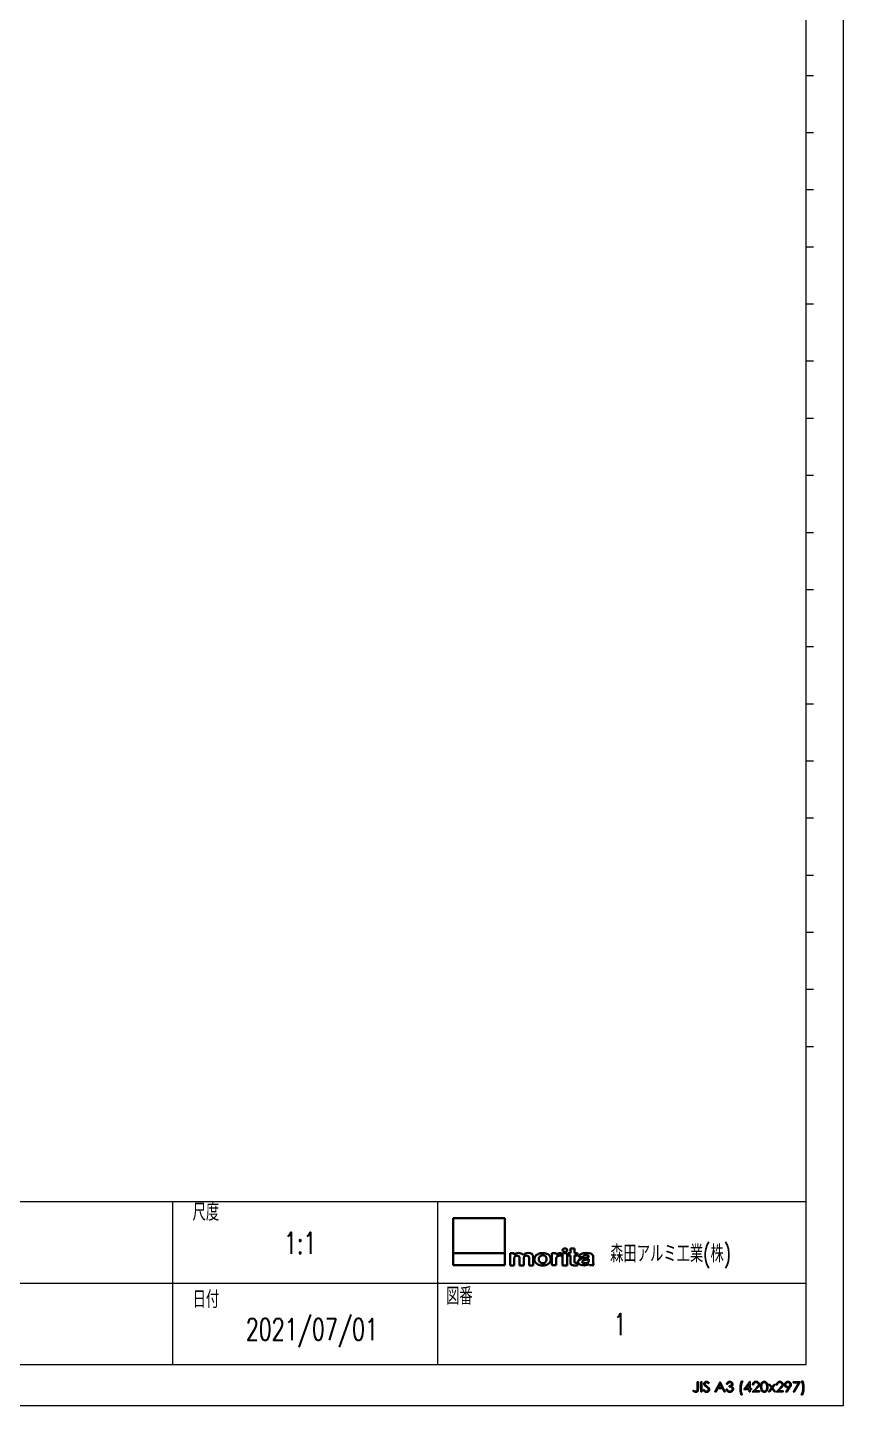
# Model space of a CAD drawing. Header units: millimetres. Extents: x -1 to 4006, y -1 to 3162.
# Drawn here: x 298.9 to 398.9, y 2881 to 3049.9 of the extents above; entities that cross this region are included whole.
import ezdxf

# ---------------------------------------------------------------- set-up
doc = ezdxf.new("R2010")
doc.units = ezdxf.units.MM
doc.layers.add('レイヤー_1', color=179, linetype='Continuous')
doc.styles.add('SLDTEXTSTYLE0', font='TXT', dxfattribs={"width": 0.7, "bigfont": 'bigfont'})

# ---------------------------------------------------------------- blocks, each defined once
blk = doc.blocks.new('morita')
at = {"layer": 'レイヤー_1', "color": 19, "lineweight": 35}
for p, q in [((156.9, 132.4), (156.9, 138)), ((156.9, 138), (161.9, 138)), ((161.9, 138), (161.9, 132.4)), ((83, 132.5), (88, 132.5)), ((83, 117.5), (83, 132.5)), ((88, 132.5), (88, 130.5)), ((88, 126), (88, 117.5)), ((94.5, 117.5), (94.5, 126.8)), ((99.7, 126), (99.7, 117.5)), ((106.3, 117.5), (106.3, 126.8)), ((111.3, 127.8), (111.3, 117.5)), ((134.2, 132.5), (139.4, 132.5)), ((134.2, 117.6), (134.2, 132.5)), ((139.4, 132.5), (139.4, 130.6)), ((139.4, 125.8), (139.4, 117.6)), ((145.8, 129.5), (145, 129.5)), ((145.8, 132.6), (145.8, 129.5)), ((147.3, 117.5), (147.3, 132.4)), ((147.3, 132.4), (152.7, 132.4)), ((152.7, 132.4), (152.7, 117.5)), ((154.2, 132.4), (156.9, 132.4)), ((154.2, 129.4), (154.2, 132.4)), ((156.9, 129.4), (154.2, 129.4)), ((156.9, 120.5), (156.9, 129.4)), ((161.9, 132.4), (165.4, 132.4)), ((165.4, 129.4), (161.9, 129.4)), ((161.9, 129.4), (161.9, 121.2)), ((163.3, 120.4), (165.5, 120.4)), ((165.4, 132.4), (165.4, 129.4)), ((165.5, 120.4), (165.5, 117.4)), ((172.2, 127.7), (167.2, 127.7)), ((179.5, 123.3), (179.5, 125.2)), ((180.4, 117.6), (179.9, 119)), ((184.8, 127.2), (184.8, 121.5)), ((88, 117.5), (83, 117.5)), ((99.7, 117.5), (94.5, 117.5)), ((111.3, 117.5), (106.3, 117.5)), ((139.4, 117.6), (134.2, 117.6)), ((152.7, 117.5), (147.3, 117.5)), ((165.5, 117.4), (162.2, 117.4)), ((185.6, 117.6), (180.4, 117.6))]:
    blk.add_line(p, q, dxfattribs=at)
for points, knots in [([(148.2, 134.3), (147.6, 134.6), (147.3, 135.2), (147.3, 136), (147.3, 136.8), (147.6, 137.4), (148.2, 137.7)], [1, 1, 1, 1, 2, 2, 2, 3, 3, 3, 3]), ([(148.2, 137.7), (148.7, 138), (149.3, 138.1), (150.1, 138.1), (150.9, 138.1), (151.6, 138), (152, 137.7)], [3, 3, 3, 3, 4, 4, 4, 5, 5, 5, 5]), ([(152, 137.7), (152.6, 137.4), (152.9, 136.8), (152.9, 136), (152.9, 135.2), (152.6, 134.6), (152, 134.3)], [5, 5, 5, 5, 6, 6, 6, 7, 7, 7, 7]), ([(129.3, 118.9), (127.4, 117.9), (125.3, 117.3), (122.8, 117.3), (120.4, 117.3), (118.2, 117.9), (116.4, 118.9)], [5, 5, 5, 5, 6, 6, 6, 7, 7, 7, 7]), ([(126.8, 127.9), (126, 129.2), (124.7, 129.9), (123, 129.9), (121.7, 129.9), (120.7, 129.5), (119.9, 128.8)], [5, 5, 5, 5, 6, 6, 6, 7, 7, 7, 7]), ([(129.1, 131.1), (131.5, 129.8), (132.7, 127.8), (132.7, 125.2), (132.7, 122.3), (131.6, 120.2), (129.3, 118.9)], [3, 3, 3, 3, 4, 4, 4, 5, 5, 5, 5])]:
    blk.add_open_spline(points, degree=3, knots=knots, dxfattribs=at)
for points in [[(88, 130.5), (89.3, 131.9), (91, 132.7), (93.2, 132.7)], [(89.2, 128.7), (88.4, 128.1), (88, 127.2), (88, 126)], [(91.3, 129.4), (90.5, 129.4), (89.8, 129.2), (89.2, 128.7)], [(93.2, 129), (92.8, 129.3), (92.1, 129.4), (91.3, 129.4)], [(93.2, 132.7), (95.6, 132.7), (97.4, 131.8), (98.8, 130.2)], [(94.5, 126.8), (94.5, 127.8), (94, 128.6), (93.2, 129)], [(98.8, 130.2), (100.2, 131.8), (102.2, 132.7), (104.9, 132.7)], [(100.7, 128.7), (100, 128.2), (99.7, 127.3), (99.7, 126)], [(103, 129.4), (102, 129.4), (101.3, 129.2), (100.7, 128.7)], [(104.9, 129), (104.4, 129.3), (103.8, 129.4), (103, 129.4)], [(104.9, 132.7), (109.2, 132.7), (111.3, 131), (111.3, 127.8)], [(106.3, 126.8), (106.3, 127.8), (105.8, 128.5), (104.9, 129)], [(112.7, 125), (112.7, 126.8), (113.5, 128.4), (115, 129.9)], [(116.4, 118.9), (114, 120.2), (112.7, 122.3), (112.7, 125)], [(115, 129.9), (116.6, 131.5), (119, 132.4), (122.1, 132.6)], [(118.1, 125.4), (118, 124.1), (118.2, 123), (118.8, 122.2)], [(119.9, 128.8), (118.8, 128), (118.2, 126.9), (118.1, 125.4)], [(118.8, 122.2), (119.5, 121.1), (120.6, 120.4), (122.1, 120.1)], [(122.1, 132.6), (124.8, 132.7), (127.1, 132.2), (129.1, 131.1)], [(122.1, 120.1), (124, 120), (125.4, 120.4), (126.3, 121.4)], [(126.3, 121.4), (126.9, 122), (127.3, 122.9), (127.5, 124.1)], [(127.5, 124.1), (127.6, 125.7), (127.4, 127), (126.8, 127.9)], [(139.4, 130.6), (140.4, 131.5), (141.6, 132.1), (142.9, 132.4)], [(141, 128.6), (139.9, 127.8), (139.4, 126.9), (139.4, 125.8)], [(145, 129.5), (143.3, 129.5), (142, 129.2), (141, 128.6)], [(142.9, 132.4), (143.8, 132.6), (144.8, 132.7), (145.8, 132.6)], [(150.1, 133.9), (149.3, 133.9), (148.7, 134), (148.2, 134.3)], [(152, 134.3), (151.6, 134), (150.9, 133.9), (150.1, 133.9)], [(158.1, 118.2), (157.3, 118.6), (156.9, 119.4), (156.9, 120.5)], [(161.9, 121.2), (161.9, 120.7), (162.4, 120.4), (163.3, 120.4)], [(166.3, 121.2), (165.9, 123.8), (168.1, 125.5), (172.9, 126.2)], [(171.4, 117.7), (168.4, 118.2), (166.7, 119.4), (166.3, 121.2)], [(167.2, 127.7), (167.4, 129.1), (168.4, 130.4), (170, 131.4)], [(170, 131.4), (171.5, 132.3), (173.6, 132.7), (176.2, 132.7)], [(174, 123.8), (172, 123.3), (171.1, 122.5), (171.4, 121.4)], [(171.4, 121.4), (171.7, 120.3), (172.9, 119.9), (175, 120)], [(179.9, 119), (177.2, 117.5), (174.4, 117.1), (171.4, 117.7)], [(173.8, 129.7), (173.2, 129.4), (172.4, 128.8), (172.2, 127.7)], [(172.9, 126.2), (175.3, 126.5), (176.9, 126.8), (177.8, 127)], [(177.6, 130), (176.2, 130.2), (174.7, 130), (173.8, 129.7)], [(177.3, 124.6), (176.2, 124.4), (175.1, 124.1), (174, 123.8)], [(175, 120), (176.5, 120.1), (177.7, 120.5), (178.5, 121.3)], [(176.2, 132.7), (178.9, 132.7), (181, 132.3), (182.5, 131.5)], [(179.5, 125.2), (179.2, 125), (178.4, 124.8), (177.3, 124.6)], [(179.5, 128.3), (179.5, 129.1), (178.9, 129.6), (177.6, 130)], [(177.8, 127), (179, 127.2), (179.5, 127.7), (179.5, 128.3)], [(178.5, 121.3), (179.2, 121.9), (179.5, 122.6), (179.5, 123.3)], [(182.5, 131.5), (184, 130.7), (184.8, 129.2), (184.8, 127.2)], [(184.8, 121.5), (184.8, 120.1), (185, 118.8), (185.6, 117.6)], [(162.2, 117.4), (160.4, 117.4), (159, 117.6), (158.1, 118.2)]]:
    blk.add_open_spline(points, degree=3, dxfattribs=at)
blk = doc.blocks.new('square')
at = {"layer": 'レイヤー_1', "color": 19, "lineweight": 35}
for p, q in [((13.1, 132.5), (13.1, 175.3)), ((13.1, 175.3), (76.3, 175.3)), ((76.3, 175.3), (76.3, 132.5)), ((76.3, 132.5), (13.1, 132.5)), ((13.1, 117.6), (13.1, 132.5)), ((13.1, 132.5), (76.3, 132.5)), ((76.3, 132.5), (76.3, 117.6)), ((76.3, 117.6), (13.1, 117.6))]:
    blk.add_line(p, q, dxfattribs=at)
blk = doc.blocks.new('moritalogo')
at = {"color": 7, "linetype": 'Continuous'}
for name in ['square', 'morita']:
    blk.add_blockref(name, (0, 0), dxfattribs=at)

msp = doc.modelspace()

# ---------------------------------------------------------------- linework, layer by layer
at = {"layer": 'レイヤー_1', "color": 179, "lineweight": 18}
for p, q in [((398.89995, 2880.99663), (398.89995, 3161.99791)), ((394.32417, 2885.99719), (394.32417, 3157.49793)), ((394.32417, 3043.99753), (395.23919, 3043.99753)), ((394.32417, 3036.99744), (395.23919, 3036.99744)), ((394.32417, 3029.99735), (395.23919, 3029.99735)), ((394.32417, 3022.99727), (395.23919, 3022.99727)), ((394.32417, 3015.99718), (395.23919, 3015.99718)), ((394.32417, 3008.99743), (395.23919, 3008.99743)), ((394.32417, 3001.99734), (395.23919, 3001.99734)), ((394.32417, 2994.99725), (395.23919, 2994.99725)), ((394.32417, 2987.99751), (395.23919, 2987.99751)), ((394.32417, 2980.99742), (395.23919, 2980.99742)), ((394.32417, 2973.99767), (395.23919, 2973.99767)), ((394.32417, 2966.99758), (395.23919, 2966.99758)), ((394.32417, 2959.99715), (395.23919, 2959.99715)), ((394.32417, 2952.99706), (395.23919, 2952.99706)), ((394.32417, 2945.99731), (395.23919, 2945.99731)), ((394.32417, 2938.99722), (395.23919, 2938.99722)), ((394.32417, 2931.99713), (395.23919, 2931.99713)), ((394.32417, 2924.99739), (395.23919, 2924.99739)), ((3.54096, 2905.99734), (394.32417, 2905.99734)), ((316.73376, 2885.99719), (316.73376, 2905.99734)), ((349.20858, 2885.99719), (349.20858, 2905.99734)), ((3.54096, 2895.99692), (349.20858, 2895.99692)), ((349.20858, 2895.99692), (394.32417, 2895.99692)), ((3.54096, 2885.99719), (394.32417, 2885.99719)), ((380.4742, 2882.74949), (380.54379, 2882.8494)), ((380.98821, 2883.90188), (381.11946, 2883.90188)), ((380.98821, 2883.05955), (380.98821, 2883.90188)), ((381.11946, 2883.90188), (381.11946, 2883.05542)), ((381.71719, 2882.88179), (381.8295, 2882.94552)), ((382.46443, 2883.72756), (382.35729, 2883.65039)), ((384.5308, 2882.98342), (384.65964, 2882.98342)), ((384.70891, 2883.61077), (384.57455, 2883.61077)), ((384.89529, 2883.28521), (384.89529, 2883.40027)), ((386.40734, 2883.957), (386.55238, 2883.957)), ((387.73164, 2882.64821), (388.23428, 2883.16601)), ((388.62461, 2882.64821), (387.73164, 2882.64821)), ((387.88873, 2883.50948), (387.76264, 2883.50948)), ((388.34521, 2883.10572), (388.01792, 2882.76879)), ((388.01792, 2882.76879), (388.62461, 2882.76879)), ((388.62461, 2882.76879), (388.62461, 2882.64821)), ((390.63792, 2882.64821), (391.1409, 2883.16601)), ((391.53123, 2882.64821), (390.63792, 2882.64821)), ((390.7957, 2883.50948), (390.66961, 2883.50948)), ((391.25218, 2883.10572), (390.9249, 2882.76879)), ((390.9249, 2882.76879), (391.53123, 2882.76879)), ((391.53123, 2882.76879), (391.53123, 2882.64821)), ((391.84129, 2882.68266), (392.19648, 2883.19632)), ((391.94912, 2882.61651), (391.84129, 2882.68266)), ((392.34772, 2883.18289), (391.94912, 2882.61651)), ((393.78054, 2883.957), (393.91834, 2883.957)), ((-1.03481, 2880.99663), (398.89995, 2880.99663)), ((386.50828, 2882.28475), (386.37117, 2882.28475)), ((393.88182, 2882.28475), (393.73678, 2882.28475))]:
    msp.add_line(p, q, dxfattribs=at)
at = {"layer": 'レイヤー_1'}
for p, q in [((380.4742, 2882.74949), (380.54379, 2882.8494)), ((380.98821, 2883.90188), (381.11946, 2883.90188)), ((380.98821, 2883.05955), (380.98821, 2883.90188)), ((381.11946, 2883.90188), (381.11946, 2883.05542)), ((381.42057, 2883.90188), (381.55217, 2883.90188)), ((381.42057, 2882.64821), (381.42057, 2883.90188)), ((381.55217, 2882.64821), (381.42057, 2882.64821)), ((381.55217, 2883.90188), (381.55217, 2882.64821)), ((381.71719, 2882.88179), (381.8295, 2882.94552)), ((382.46443, 2883.72756), (382.35729, 2883.65039)), ((383.15586, 2882.64821), (383.77701, 2883.90188)), ((383.30228, 2882.64821), (383.15586, 2882.64821)), ((383.50726, 2883.06024), (383.30228, 2882.64821)), ((384.07329, 2883.06024), (383.50726, 2883.06024)), ((383.79251, 2883.63523), (383.56721, 2883.18151)), ((383.56721, 2883.18151), (384.01645, 2883.18151)), ((383.77701, 2883.90188), (383.80905, 2883.90188)), ((384.01645, 2883.18151), (383.79251, 2883.63523)), ((383.80905, 2883.90188), (384.42228, 2882.64821)), ((384.28034, 2882.64821), (384.07329, 2883.06024)), ((384.42228, 2882.64821), (384.28034, 2882.64821)), ((384.5308, 2882.98342), (384.65964, 2882.98342)), ((384.70891, 2883.61077), (384.57455, 2883.61077)), ((384.89529, 2883.28521), (384.89529, 2883.40027)), ((386.40734, 2883.957), (386.55238, 2883.957)), ((386.70948, 2882.93932), (387.44225, 2883.93289)), ((387.3389, 2882.93932), (386.70948, 2882.93932)), ((387.3389, 2883.58562), (386.94891, 2883.05921)), ((386.94891, 2883.05921), (387.3389, 2883.05921)), ((387.3389, 2883.05921), (387.3389, 2883.58562)), ((387.3389, 2882.64821), (387.3389, 2882.93932)), ((387.46912, 2882.64821), (387.3389, 2882.64821)), ((387.44225, 2883.93289), (387.46912, 2883.93289)), ((387.46912, 2883.93289), (387.46912, 2883.05921)), ((387.46912, 2883.05921), (387.62828, 2883.05921)), ((387.62828, 2882.93932), (387.46912, 2882.93932)), ((387.46912, 2882.93932), (387.46912, 2882.64821)), ((387.62828, 2883.05921), (387.62828, 2882.93932)), ((387.73164, 2882.64821), (388.23428, 2883.16601)), ((388.62461, 2882.64821), (387.73164, 2882.64821)), ((387.88873, 2883.50948), (387.76264, 2883.50948)), ((388.34521, 2883.10572), (388.01792, 2882.76879)), ((388.01792, 2882.76879), (388.62461, 2882.76879)), ((388.62461, 2882.76879), (388.62461, 2882.64821)), ((389.69913, 2882.64821), (390.06741, 2883.13603)), ((389.8483, 2882.64821), (389.69913, 2882.64821)), ((389.73393, 2883.57563), (389.88413, 2883.57563)), ((390.06741, 2883.13603), (389.73393, 2883.57563)), ((390.14251, 2883.0375), (389.8483, 2882.64821)), ((389.88413, 2883.57563), (390.14251, 2883.23629)), ((390.14251, 2883.23629), (390.39849, 2883.57563)), ((390.4381, 2882.64821), (390.14251, 2883.0375)), ((390.54904, 2883.57563), (390.21796, 2883.13672)), ((390.21796, 2883.13672), (390.59107, 2882.64821)), ((390.39849, 2883.57563), (390.54904, 2883.57563)), ((390.59107, 2882.64821), (390.4381, 2882.64821)), ((390.63792, 2882.64821), (391.1409, 2883.16601)), ((391.53123, 2882.64821), (390.63792, 2882.64821)), ((390.7957, 2883.50948), (390.66961, 2883.50948)), ((391.25218, 2883.10572), (390.9249, 2882.76879)), ((390.9249, 2882.76879), (391.53123, 2882.76879)), ((391.53123, 2882.76879), (391.53123, 2882.64821)), ((391.84129, 2882.68266), (392.19648, 2883.19632)), ((391.94912, 2882.61651), (391.84129, 2882.68266)), ((392.34772, 2883.18289), (391.94912, 2882.61651)), ((392.74356, 2883.90188), (393.57727, 2883.90188)), ((392.74356, 2883.78233), (392.74356, 2883.90188)), ((393.37229, 2883.78233), (392.74356, 2883.78233)), ((392.76527, 2882.66957), (393.37229, 2883.78233)), ((392.87413, 2882.61651), (392.76527, 2882.66957)), ((393.57727, 2883.90188), (392.87413, 2882.61651)), ((393.78054, 2883.957), (393.91834, 2883.957)), ((386.50828, 2882.28475), (386.37117, 2882.28475)), ((393.88182, 2882.28475), (393.73678, 2882.28475))]:
    msp.add_line(p, q, dxfattribs=at)
at = {"layer": 'レイヤー_1', "lineweight": 18}
for p, q in [((381.42057, 2883.90188), (381.55217, 2883.90188)), ((381.42057, 2882.64821), (381.42057, 2883.90188)), ((381.55217, 2882.64821), (381.42057, 2882.64821)), ((381.55217, 2883.90188), (381.55217, 2882.64821)), ((383.15586, 2882.64821), (383.77701, 2883.90188)), ((383.30228, 2882.64821), (383.15586, 2882.64821)), ((383.50726, 2883.06024), (383.30228, 2882.64821)), ((384.07329, 2883.06024), (383.50726, 2883.06024)), ((383.79251, 2883.63523), (383.56721, 2883.18151)), ((383.56721, 2883.18151), (384.01645, 2883.18151)), ((383.77701, 2883.90188), (383.80905, 2883.90188)), ((384.01645, 2883.18151), (383.79251, 2883.63523)), ((383.80905, 2883.90188), (384.42228, 2882.64821)), ((384.28034, 2882.64821), (384.07329, 2883.06024)), ((384.42228, 2882.64821), (384.28034, 2882.64821)), ((386.70948, 2882.93932), (387.44225, 2883.93289)), ((387.3389, 2882.93932), (386.70948, 2882.93932)), ((387.3389, 2883.58562), (386.94891, 2883.05921)), ((386.94891, 2883.05921), (387.3389, 2883.05921)), ((387.3389, 2883.05921), (387.3389, 2883.58562)), ((387.3389, 2882.64821), (387.3389, 2882.93932)), ((387.46912, 2882.64821), (387.3389, 2882.64821)), ((387.44225, 2883.93289), (387.46912, 2883.93289)), ((387.46912, 2883.93289), (387.46912, 2883.05921)), ((387.46912, 2883.05921), (387.62828, 2883.05921)), ((387.62828, 2882.93932), (387.46912, 2882.93932)), ((387.46912, 2882.93932), (387.46912, 2882.64821)), ((387.62828, 2883.05921), (387.62828, 2882.93932)), ((389.69913, 2882.64821), (390.06741, 2883.13603)), ((389.8483, 2882.64821), (389.69913, 2882.64821)), ((389.73393, 2883.57563), (389.88413, 2883.57563)), ((390.06741, 2883.13603), (389.73393, 2883.57563)), ((390.14251, 2883.0375), (389.8483, 2882.64821)), ((389.88413, 2883.57563), (390.14251, 2883.23629)), ((390.14251, 2883.23629), (390.39849, 2883.57563)), ((390.4381, 2882.64821), (390.14251, 2883.0375)), ((390.54904, 2883.57563), (390.21796, 2883.13672)), ((390.21796, 2883.13672), (390.59107, 2882.64821)), ((390.39849, 2883.57563), (390.54904, 2883.57563)), ((390.59107, 2882.64821), (390.4381, 2882.64821)), ((392.74356, 2883.90188), (393.57727, 2883.90188)), ((392.74356, 2883.78233), (392.74356, 2883.90188)), ((393.37229, 2883.78233), (392.74356, 2883.78233)), ((392.76527, 2882.66957), (393.37229, 2883.78233)), ((392.87413, 2882.61651), (392.76527, 2882.66957)), ((393.57727, 2883.90188), (392.87413, 2882.61651))]:
    msp.add_line(p, q, dxfattribs=at)
at = {"layer": 'レイヤー_1'}
for points in [[(381.11946, 2883.05542), (381.11946, 2882.92519), (381.10913, 2882.83459), (381.08777, 2882.7836), (381.06641, 2882.73261), (381.03127, 2882.69196), (380.98201, 2882.66268), (380.93274, 2882.63167), (380.87245, 2882.61651), (380.80252, 2882.61651), (380.74912, 2882.61651), (380.69675, 2882.62616), (380.64542, 2882.6458), (380.59374, 2882.66578), (380.53655, 2882.70023), (380.4742, 2882.74949)], [(380.54379, 2882.8494), (380.61269, 2882.80324), (380.66988, 2882.77051), (380.71501, 2882.75191), (380.74498, 2882.73916), (380.77392, 2882.7333), (380.80252, 2882.7333), (380.84007, 2882.7333), (380.87452, 2882.74433), (380.90518, 2882.76569), (380.93619, 2882.7867), (380.95755, 2882.81599), (380.9696, 2882.85181), (380.98235, 2882.8873), (380.98821, 2882.95655), (380.98821, 2883.05955)], [(382.35729, 2883.65039), (382.30768, 2883.71274), (382.26599, 2883.75408), (382.2312, 2883.77338), (382.19606, 2883.79336), (382.15782, 2883.80369), (382.11682, 2883.80369), (382.06342, 2883.80369), (382.02036, 2883.78785), (381.98694, 2883.75787), (381.95318, 2883.72687), (381.93664, 2883.68932), (381.93664, 2883.64453), (381.93664, 2883.61697), (381.9425, 2883.59044), (381.95421, 2883.56495), (381.96627, 2883.53946), (381.98797, 2883.51155), (382.01967, 2883.48192), (382.03689, 2883.46573), (382.09339, 2883.42404), (382.18951, 2883.35618), (382.30286, 2883.27625), (382.3814, 2883.20494), (382.42343, 2883.14189), (382.46581, 2883.07954), (382.48682, 2883.01683), (382.48682, 2882.95413), (382.48682, 2882.86284), (382.45099, 2882.7836), (382.3783, 2882.71642), (382.30596, 2882.64993), (382.21776, 2882.61651), (382.11441, 2882.61651), (382.03448, 2882.61651), (381.96214, 2882.6365), (381.89702, 2882.6768), (381.83226, 2882.7178), (381.77265, 2882.78567), (381.71719, 2882.88179)], [(381.8295, 2882.94552), (381.9077, 2882.80772), (381.999, 2882.73847), (382.10166, 2882.73847), (382.1461, 2882.73847), (382.18744, 2882.74812), (382.22569, 2882.76741), (382.26461, 2882.78739), (382.29424, 2882.81323), (382.31422, 2882.84665), (382.33455, 2882.87937), (382.34523, 2882.91451), (382.34523, 2882.95172), (382.34523, 2882.99306), (382.32973, 2883.0344), (382.3001, 2883.07471), (382.2591, 2883.13052), (382.18434, 2883.19736), (382.07479, 2883.27625), (381.96524, 2883.35514), (381.89702, 2883.41233), (381.86981, 2883.44713), (381.82364, 2883.50638), (381.80022, 2883.57046), (381.80022, 2883.63902), (381.80022, 2883.69345), (381.814, 2883.74306), (381.8419, 2883.78785), (381.86912, 2883.83298), (381.9077, 2883.86846), (381.95731, 2883.89464), (382.00692, 2883.92048), (382.06101, 2883.93289), (382.11958, 2883.93289), (382.18159, 2883.93289), (382.23981, 2883.91876), (382.29355, 2883.88913), (382.3473, 2883.86019), (382.40483, 2883.80611), (382.46443, 2883.72756)], [(384.57455, 2883.61077), (384.59936, 2883.71447), (384.64552, 2883.79405), (384.71511, 2883.84951), (384.78401, 2883.90567), (384.86566, 2883.93289), (384.95971, 2883.93289), (385.02827, 2883.93289), (385.09235, 2883.91876), (385.15126, 2883.88844), (385.21086, 2883.85916), (385.25702, 2883.81816), (385.28906, 2883.76787), (385.32179, 2883.71757), (385.33798, 2883.66486), (385.33798, 2883.60974), (385.33798, 2883.50156), (385.28148, 2883.41612), (385.16883, 2883.35308), (385.23222, 2883.32862), (385.2839, 2883.29244), (385.32455, 2883.24524), (385.38208, 2883.1791), (385.41033, 2883.10434), (385.41033, 2883.022), (385.41033, 2882.95103), (385.39035, 2882.88282), (385.35108, 2882.81909), (385.31215, 2882.75432), (385.2584, 2882.70471), (385.19019, 2882.66888), (385.12232, 2882.63408), (385.04618, 2882.61651), (384.96281, 2882.61651), (384.84878, 2882.61651), (384.75507, 2882.64752), (384.67894, 2882.70988), (384.60349, 2882.77189), (384.55388, 2882.86353), (384.5308, 2882.98342)], [(384.65964, 2882.98342), (384.68204, 2882.9028), (384.71477, 2882.84355), (384.75714, 2882.80772), (384.81157, 2882.76121), (384.88013, 2882.73847), (384.96454, 2882.73847), (385.05962, 2882.73847), (385.1361, 2882.76569), (385.19398, 2882.82012), (385.25186, 2882.87421), (385.2808, 2882.93829), (385.2808, 2883.01201), (385.2808, 2883.06093), (385.26598, 2883.10606), (385.23739, 2883.14913), (385.20879, 2883.1915), (385.16952, 2883.22354), (385.12129, 2883.24524), (385.07271, 2883.26695), (384.99726, 2883.28004), (384.89529, 2883.28521)], [(384.89529, 2883.40027), (384.95592, 2883.40027), (385.0107, 2883.41026), (385.05997, 2883.43093), (385.10923, 2883.45126), (385.1454, 2883.47607), (385.1678, 2883.50776), (385.19019, 2883.53911), (385.20087, 2883.57356), (385.20087, 2883.61008), (385.20087, 2883.66486), (385.17848, 2883.71205), (385.13266, 2883.75167), (385.08718, 2883.79164), (385.0293, 2883.81127), (384.95971, 2883.81127), (384.90321, 2883.81127), (384.85464, 2883.79611), (384.8133, 2883.7658), (384.7723, 2883.73514), (384.73716, 2883.68346), (384.70891, 2883.61077)], [(386.37117, 2882.28475), (386.32707, 2882.38604), (386.29193, 2882.50489), (386.26575, 2882.64166), (386.23888, 2882.77878), (386.22613, 2882.92141), (386.22613, 2883.06954), (386.22613, 2883.22974), (386.24163, 2883.38511), (386.27264, 2883.53635), (386.3033, 2883.68794), (386.34878, 2883.82815), (386.40734, 2883.957)], [(386.55238, 2883.957), (386.49416, 2883.84262), (386.44696, 2883.70964), (386.41217, 2883.55737), (386.37668, 2883.40544), (386.35911, 2883.24834), (386.35911, 2883.08608), (386.35911, 2882.93587), (386.37255, 2882.79118), (386.39907, 2882.65269), (386.4256, 2882.51282), (386.46177, 2882.39017), (386.50828, 2882.28475)], [(387.76264, 2883.50948), (387.76643, 2883.63316), (387.80984, 2883.73445), (387.89287, 2883.81437), (387.97624, 2883.89327), (388.0789, 2883.93289), (388.20086, 2883.93289), (388.32213, 2883.93289), (388.41962, 2883.89602), (388.49438, 2883.82195), (388.56879, 2883.74685), (388.60669, 2883.65934), (388.60669, 2883.55806), (388.60669, 2883.48675), (388.58878, 2883.42025), (388.55329, 2883.35824), (388.51746, 2883.29623), (388.44822, 2883.21183), (388.34521, 2883.10572)], [(388.23428, 2883.16601), (388.33591, 2883.2697), (388.40171, 2883.34653), (388.43271, 2883.39683), (388.46337, 2883.44713), (388.47888, 2883.50087), (388.47888, 2883.55634), (388.47888, 2883.62696), (388.45132, 2883.68725), (388.3962, 2883.73824), (388.34107, 2883.78922), (388.27389, 2883.81506), (388.19362, 2883.81506), (388.10956, 2883.81506), (388.03997, 2883.78785), (387.98416, 2883.73445), (387.9287, 2883.68105), (387.89666, 2883.60629), (387.88873, 2883.50948)], [(388.74932, 2883.27453), (388.74932, 2883.43955), (388.76792, 2883.56736), (388.80513, 2883.65797)], [(388.80582, 2882.89109), (388.76792, 2882.98238), (388.74932, 2883.11054), (388.74932, 2883.27453)], [(388.80513, 2883.65797), (388.84234, 2883.74823), (388.89505, 2883.81679), (388.96291, 2883.86329)], [(388.9636, 2882.68576), (388.89642, 2882.73158), (388.84406, 2882.80014), (388.80582, 2882.89109)], [(388.91365, 2883.59423), (388.88712, 2883.52154), (388.87334, 2883.41474), (388.87334, 2883.27212)], [(388.87334, 2883.27212), (388.87334, 2883.13052), (388.88678, 2883.02372), (388.9133, 2882.95103)], [(388.9133, 2882.95103), (388.93983, 2882.87869), (388.97876, 2882.82322), (389.03113, 2882.78567)], [(389.03113, 2883.75925), (388.97945, 2883.72136), (388.94052, 2883.66658), (388.91365, 2883.59423)], [(389.47968, 2883.58252), (389.45039, 2883.66279), (389.40974, 2883.72136), (389.35841, 2883.75925)], [(389.35841, 2882.78498), (389.4094, 2882.8215), (389.44798, 2882.87662), (389.47382, 2882.94965)], [(389.42214, 2883.86295), (389.49174, 2883.8161), (389.54617, 2883.74582), (389.58648, 2883.65245)], [(389.58751, 2882.89901), (389.54789, 2882.80599), (389.49277, 2882.73468), (389.42318, 2882.68748)], [(390.66961, 2883.50948), (390.6734, 2883.63316), (390.71647, 2883.73445), (390.79984, 2883.81437), (390.88287, 2883.89327), (390.98553, 2883.93289), (391.10783, 2883.93289), (391.22841, 2883.93289), (391.32625, 2883.89602), (391.40101, 2883.82195), (391.47577, 2883.74685), (391.51366, 2883.65934), (391.51366, 2883.55806), (391.51366, 2883.48675), (391.49575, 2883.42025), (391.46026, 2883.35824), (391.42443, 2883.29623), (391.35519, 2883.21183), (391.25218, 2883.10572)], [(391.1409, 2883.16601), (391.24288, 2883.2697), (391.30868, 2883.34653), (391.33934, 2883.39683), (391.37035, 2883.44713), (391.3855, 2883.50087), (391.3855, 2883.55634), (391.3855, 2883.62696), (391.35794, 2883.68725), (391.30282, 2883.73824), (391.2477, 2883.78922), (391.18052, 2883.81506), (391.1006, 2883.81506), (391.01654, 2883.81506), (390.94694, 2883.78785), (390.89079, 2883.73445), (390.83498, 2883.68105), (390.80363, 2883.60629), (390.7957, 2883.50948)], [(392.19648, 2883.19632), (392.14894, 2883.18082), (392.1045, 2883.17393), (392.06247, 2883.17393), (391.95842, 2883.17393), (391.8692, 2883.20976), (391.79685, 2883.28142), (391.72381, 2883.35376), (391.6873, 2883.4423), (391.6873, 2883.54703), (391.6873, 2883.61938), (391.70487, 2883.68415), (391.74001, 2883.74203), (391.77515, 2883.7999), (391.8251, 2883.84607), (391.88987, 2883.88155), (391.95463, 2883.91566), (392.02388, 2883.93289), (392.09726, 2883.93289), (392.1703, 2883.93289), (392.23748, 2883.916), (392.29914, 2883.88259), (392.36081, 2883.84951), (392.40904, 2883.80266), (392.44418, 2883.74203), (392.47932, 2883.68174), (392.49689, 2883.61766), (392.49689, 2883.54979), (392.49689, 2883.49811), (392.48621, 2883.44334), (392.46451, 2883.38684), (392.4428, 2883.33103), (392.40388, 2883.26281), (392.34772, 2883.18289)], [(391.89745, 2883.36065), (391.95119, 2883.30932), (392.0163, 2883.28383), (392.09278, 2883.28383)], [(392.09278, 2883.28383), (392.16995, 2883.28383), (392.23507, 2883.30932), (392.28881, 2883.36065)], [(393.73678, 2882.28475), (393.79604, 2882.39947), (393.84289, 2882.53245), (393.87769, 2882.68438), (393.91283, 2882.837), (393.93005, 2882.99375), (393.93005, 2883.15602), (393.93005, 2883.30622), (393.91696, 2883.45057), (393.89043, 2883.58975), (393.86391, 2883.72894), (393.82704, 2883.85158), (393.78054, 2883.957)], [(393.91834, 2883.957), (393.96313, 2883.85606), (393.99827, 2883.73686), (394.02445, 2883.5994), (394.05029, 2883.46263), (394.06303, 2883.31931), (394.06303, 2883.17083), (394.06303, 2883.0127), (394.04753, 2882.85664), (394.01687, 2882.7054), (393.98586, 2882.55381), (393.94073, 2882.4136), (393.88182, 2882.28475)]]:
    msp.add_open_spline(points, degree=3, dxfattribs=at)
at = {"layer": 'レイヤー_1', "color": 179, "lineweight": 18}
for points in [[(380.64542, 2882.6458), (380.59374, 2882.66578), (380.53655, 2882.70023), (380.4742, 2882.74949)], [(380.54379, 2882.8494), (380.61269, 2882.80324), (380.66988, 2882.77051), (380.71501, 2882.75191)], [(380.80252, 2882.61651), (380.74912, 2882.61651), (380.69675, 2882.62616), (380.64542, 2882.6458)], [(380.71501, 2882.75191), (380.74498, 2882.73916), (380.77392, 2882.7333), (380.80252, 2882.7333)], [(380.80252, 2882.7333), (380.84007, 2882.7333), (380.87452, 2882.74433), (380.90518, 2882.76569)], [(380.98201, 2882.66268), (380.93274, 2882.63167), (380.87245, 2882.61651), (380.80252, 2882.61651)], [(380.90518, 2882.76569), (380.93619, 2882.7867), (380.95755, 2882.81599), (380.9696, 2882.85181)], [(380.9696, 2882.85181), (380.98235, 2882.8873), (380.98821, 2882.95655), (380.98821, 2883.05955)], [(381.08777, 2882.7836), (381.06641, 2882.73261), (381.03127, 2882.69196), (380.98201, 2882.66268)], [(381.11946, 2883.05542), (381.11946, 2882.92519), (381.10913, 2882.83459), (381.08777, 2882.7836)], [(381.89702, 2882.6768), (381.83226, 2882.7178), (381.77265, 2882.78567), (381.71719, 2882.88179)], [(381.80022, 2883.63902), (381.80022, 2883.69345), (381.814, 2883.74306), (381.8419, 2883.78785)], [(381.86981, 2883.44713), (381.82364, 2883.50638), (381.80022, 2883.57046), (381.80022, 2883.63902)], [(381.8295, 2882.94552), (381.9077, 2882.80772), (381.999, 2882.73847), (382.10166, 2882.73847)], [(381.8419, 2883.78785), (381.86912, 2883.83298), (381.9077, 2883.86846), (381.95731, 2883.89464)], [(382.07479, 2883.27625), (381.96524, 2883.35514), (381.89702, 2883.41233), (381.86981, 2883.44713)], [(382.11441, 2882.61651), (382.03448, 2882.61651), (381.96214, 2882.6365), (381.89702, 2882.6768)], [(381.98694, 2883.75787), (381.95318, 2883.72687), (381.93664, 2883.68932), (381.93664, 2883.64453)], [(381.93664, 2883.64453), (381.93664, 2883.61697), (381.9425, 2883.59044), (381.95421, 2883.56495)], [(381.95421, 2883.56495), (381.96627, 2883.53946), (381.98797, 2883.51155), (382.01967, 2883.48192)], [(381.95731, 2883.89464), (382.00692, 2883.92048), (382.06101, 2883.93289), (382.11958, 2883.93289)], [(382.11682, 2883.80369), (382.06342, 2883.80369), (382.02036, 2883.78785), (381.98694, 2883.75787)], [(382.01967, 2883.48192), (382.03689, 2883.46573), (382.09339, 2883.42404), (382.18951, 2883.35618)], [(382.3001, 2883.07471), (382.2591, 2883.13052), (382.18434, 2883.19736), (382.07479, 2883.27625)], [(382.10166, 2882.73847), (382.1461, 2882.73847), (382.18744, 2882.74812), (382.22569, 2882.76741)], [(382.3783, 2882.71642), (382.30596, 2882.64993), (382.21776, 2882.61651), (382.11441, 2882.61651)], [(382.2312, 2883.77338), (382.19606, 2883.79336), (382.15782, 2883.80369), (382.11682, 2883.80369)], [(382.11958, 2883.93289), (382.18159, 2883.93289), (382.23981, 2883.91876), (382.29355, 2883.88913)], [(382.18951, 2883.35618), (382.30286, 2883.27625), (382.3814, 2883.20494), (382.42343, 2883.14189)], [(382.22569, 2882.76741), (382.26461, 2882.78739), (382.29424, 2882.81323), (382.31422, 2882.84665)], [(382.35729, 2883.65039), (382.30768, 2883.71274), (382.26599, 2883.75408), (382.2312, 2883.77338)], [(382.29355, 2883.88913), (382.3473, 2883.86019), (382.40483, 2883.80611), (382.46443, 2883.72756)], [(382.34523, 2882.95172), (382.34523, 2882.99306), (382.32973, 2883.0344), (382.3001, 2883.07471)], [(382.31422, 2882.84665), (382.33455, 2882.87937), (382.34523, 2882.91451), (382.34523, 2882.95172)], [(382.48682, 2882.95413), (382.48682, 2882.86284), (382.45099, 2882.7836), (382.3783, 2882.71642)], [(382.42343, 2883.14189), (382.46581, 2883.07954), (382.48682, 2883.01683), (382.48682, 2882.95413)], [(384.67894, 2882.70988), (384.60349, 2882.77189), (384.55388, 2882.86353), (384.5308, 2882.98342)], [(384.57455, 2883.61077), (384.59936, 2883.71447), (384.64552, 2883.79405), (384.71511, 2883.84951)], [(384.65964, 2882.98342), (384.68204, 2882.9028), (384.71477, 2882.84355), (384.75714, 2882.80772)], [(384.96281, 2882.61651), (384.84878, 2882.61651), (384.75507, 2882.64752), (384.67894, 2882.70988)], [(384.8133, 2883.7658), (384.7723, 2883.73514), (384.73716, 2883.68346), (384.70891, 2883.61077)], [(384.71511, 2883.84951), (384.78401, 2883.90567), (384.86566, 2883.93289), (384.95971, 2883.93289)], [(384.75714, 2882.80772), (384.81157, 2882.76121), (384.88013, 2882.73847), (384.96454, 2882.73847)], [(384.95971, 2883.81127), (384.90321, 2883.81127), (384.85464, 2883.79611), (384.8133, 2883.7658)], [(384.89529, 2883.40027), (384.95592, 2883.40027), (385.0107, 2883.41026), (385.05997, 2883.43093)], [(385.12129, 2883.24524), (385.07271, 2883.26695), (384.99726, 2883.28004), (384.89529, 2883.28521)], [(384.95971, 2883.93289), (385.02827, 2883.93289), (385.09235, 2883.91876), (385.15126, 2883.88844)], [(385.13266, 2883.75167), (385.08718, 2883.79164), (385.0293, 2883.81127), (384.95971, 2883.81127)], [(385.19019, 2882.66888), (385.12232, 2882.63408), (385.04618, 2882.61651), (384.96281, 2882.61651)], [(384.96454, 2882.73847), (385.05962, 2882.73847), (385.1361, 2882.76569), (385.19398, 2882.82012)], [(385.05997, 2883.43093), (385.10923, 2883.45126), (385.1454, 2883.47607), (385.1678, 2883.50776)], [(385.23739, 2883.14913), (385.20879, 2883.1915), (385.16952, 2883.22354), (385.12129, 2883.24524)], [(385.20087, 2883.61008), (385.20087, 2883.66486), (385.17848, 2883.71205), (385.13266, 2883.75167)], [(385.15126, 2883.88844), (385.21086, 2883.85916), (385.25702, 2883.81816), (385.28906, 2883.76787)], [(385.1678, 2883.50776), (385.19019, 2883.53911), (385.20087, 2883.57356), (385.20087, 2883.61008)], [(385.33798, 2883.60974), (385.33798, 2883.50156), (385.28148, 2883.41612), (385.16883, 2883.35308)], [(385.16883, 2883.35308), (385.23222, 2883.32862), (385.2839, 2883.29244), (385.32455, 2883.24524)], [(385.35108, 2882.81909), (385.31215, 2882.75432), (385.2584, 2882.70471), (385.19019, 2882.66888)], [(385.19398, 2882.82012), (385.25186, 2882.87421), (385.2808, 2882.93829), (385.2808, 2883.01201)], [(385.2808, 2883.01201), (385.2808, 2883.06093), (385.26598, 2883.10606), (385.23739, 2883.14913)], [(385.28906, 2883.76787), (385.32179, 2883.71757), (385.33798, 2883.66486), (385.33798, 2883.60974)], [(385.32455, 2883.24524), (385.38208, 2883.1791), (385.41033, 2883.10434), (385.41033, 2883.022)], [(385.41033, 2883.022), (385.41033, 2882.95103), (385.39035, 2882.88282), (385.35108, 2882.81909)], [(386.22613, 2883.06954), (386.22613, 2883.22974), (386.24163, 2883.38511), (386.27264, 2883.53635)], [(386.26575, 2882.64166), (386.23888, 2882.77878), (386.22613, 2882.92141), (386.22613, 2883.06954)], [(386.37117, 2882.28475), (386.32707, 2882.38604), (386.29193, 2882.50489), (386.26575, 2882.64166)], [(386.27264, 2883.53635), (386.3033, 2883.68794), (386.34878, 2883.82815), (386.40734, 2883.957)], [(386.41217, 2883.55737), (386.37668, 2883.40544), (386.35911, 2883.24834), (386.35911, 2883.08608)], [(386.35911, 2883.08608), (386.35911, 2882.93587), (386.37255, 2882.79118), (386.39907, 2882.65269)], [(386.39907, 2882.65269), (386.4256, 2882.51282), (386.46177, 2882.39017), (386.50828, 2882.28475)], [(386.55238, 2883.957), (386.49416, 2883.84262), (386.44696, 2883.70964), (386.41217, 2883.55737)], [(387.76264, 2883.50948), (387.76643, 2883.63316), (387.80984, 2883.73445), (387.89287, 2883.81437)], [(387.98416, 2883.73445), (387.9287, 2883.68105), (387.89666, 2883.60629), (387.88873, 2883.50948)], [(387.89287, 2883.81437), (387.97624, 2883.89327), (388.0789, 2883.93289), (388.20086, 2883.93289)], [(388.19362, 2883.81506), (388.10956, 2883.81506), (388.03997, 2883.78785), (387.98416, 2883.73445)], [(388.3962, 2883.73824), (388.34107, 2883.78922), (388.27389, 2883.81506), (388.19362, 2883.81506)], [(388.20086, 2883.93289), (388.32213, 2883.93289), (388.41962, 2883.89602), (388.49438, 2883.82195)], [(388.23428, 2883.16601), (388.33591, 2883.2697), (388.40171, 2883.34653), (388.43271, 2883.39683)], [(388.55329, 2883.35824), (388.51746, 2883.29623), (388.44822, 2883.21183), (388.34521, 2883.10572)], [(388.47888, 2883.55634), (388.47888, 2883.62696), (388.45132, 2883.68725), (388.3962, 2883.73824)], [(388.43271, 2883.39683), (388.46337, 2883.44713), (388.47888, 2883.50087), (388.47888, 2883.55634)], [(388.49438, 2883.82195), (388.56879, 2883.74685), (388.60669, 2883.65934), (388.60669, 2883.55806)], [(388.60669, 2883.55806), (388.60669, 2883.48675), (388.58878, 2883.42025), (388.55329, 2883.35824)], [(390.66961, 2883.50948), (390.6734, 2883.63316), (390.71647, 2883.73445), (390.79984, 2883.81437)], [(390.89079, 2883.73445), (390.83498, 2883.68105), (390.80363, 2883.60629), (390.7957, 2883.50948)], [(390.79984, 2883.81437), (390.88287, 2883.89327), (390.98553, 2883.93289), (391.10783, 2883.93289)], [(391.1006, 2883.81506), (391.01654, 2883.81506), (390.94694, 2883.78785), (390.89079, 2883.73445)], [(391.30282, 2883.73824), (391.2477, 2883.78922), (391.18052, 2883.81506), (391.1006, 2883.81506)], [(391.10783, 2883.93289), (391.22841, 2883.93289), (391.32625, 2883.89602), (391.40101, 2883.82195)], [(391.1409, 2883.16601), (391.24288, 2883.2697), (391.30868, 2883.34653), (391.33934, 2883.39683)], [(391.46026, 2883.35824), (391.42443, 2883.29623), (391.35519, 2883.21183), (391.25218, 2883.10572)], [(391.3855, 2883.55634), (391.3855, 2883.62696), (391.35794, 2883.68725), (391.30282, 2883.73824)], [(391.33934, 2883.39683), (391.37035, 2883.44713), (391.3855, 2883.50087), (391.3855, 2883.55634)], [(391.40101, 2883.82195), (391.47577, 2883.74685), (391.51366, 2883.65934), (391.51366, 2883.55806)], [(391.51366, 2883.55806), (391.51366, 2883.48675), (391.49575, 2883.42025), (391.46026, 2883.35824)], [(391.6873, 2883.54703), (391.6873, 2883.61938), (391.70487, 2883.68415), (391.74001, 2883.74203)], [(391.79685, 2883.28142), (391.72381, 2883.35376), (391.6873, 2883.4423), (391.6873, 2883.54703)], [(391.74001, 2883.74203), (391.77515, 2883.7999), (391.8251, 2883.84607), (391.88987, 2883.88155)], [(392.06247, 2883.17393), (391.95842, 2883.17393), (391.8692, 2883.20976), (391.79685, 2883.28142)], [(391.88987, 2883.88155), (391.95463, 2883.91566), (392.02388, 2883.93289), (392.09726, 2883.93289)], [(392.19648, 2883.19632), (392.14894, 2883.18082), (392.1045, 2883.17393), (392.06247, 2883.17393)], [(392.09726, 2883.93289), (392.1703, 2883.93289), (392.23748, 2883.916), (392.29914, 2883.88259)], [(392.29914, 2883.88259), (392.36081, 2883.84951), (392.40904, 2883.80266), (392.44418, 2883.74203)], [(392.46451, 2883.38684), (392.4428, 2883.33103), (392.40388, 2883.26281), (392.34772, 2883.18289)], [(392.44418, 2883.74203), (392.47932, 2883.68174), (392.49689, 2883.61766), (392.49689, 2883.54979)], [(392.49689, 2883.54979), (392.49689, 2883.49811), (392.48621, 2883.44334), (392.46451, 2883.38684)], [(393.73678, 2882.28475), (393.79604, 2882.39947), (393.84289, 2882.53245), (393.87769, 2882.68438)], [(393.89043, 2883.58975), (393.86391, 2883.72894), (393.82704, 2883.85158), (393.78054, 2883.957)], [(393.87769, 2882.68438), (393.91283, 2882.837), (393.93005, 2882.99375), (393.93005, 2883.15602)], [(394.01687, 2882.7054), (393.98586, 2882.55381), (393.94073, 2882.4136), (393.88182, 2882.28475)], [(393.93005, 2883.15602), (393.93005, 2883.30622), (393.91696, 2883.45057), (393.89043, 2883.58975)], [(393.91834, 2883.957), (393.96313, 2883.85606), (393.99827, 2883.73686), (394.02445, 2883.5994)], [(394.06303, 2883.17083), (394.06303, 2883.0127), (394.04753, 2882.85664), (394.01687, 2882.7054)], [(394.02445, 2883.5994), (394.05029, 2883.46263), (394.06303, 2883.31931), (394.06303, 2883.17083)]]:
    msp.add_open_spline(points, degree=3, dxfattribs=at)
at = {"layer": 'レイヤー_1', "lineweight": 18}
for points in [[(388.74932, 2883.27453), (388.74932, 2883.43955), (388.76792, 2883.56736), (388.80513, 2883.65797)], [(388.80582, 2882.89109), (388.76792, 2882.98238), (388.74932, 2883.11054), (388.74932, 2883.27453)], [(388.80513, 2883.65797), (388.84234, 2883.74823), (388.89505, 2883.81679), (388.96291, 2883.86329)], [(388.9636, 2882.68576), (388.89642, 2882.73158), (388.84406, 2882.80014), (388.80582, 2882.89109)], [(388.91365, 2883.59423), (388.88712, 2883.52154), (388.87334, 2883.41474), (388.87334, 2883.27212)], [(388.87334, 2883.27212), (388.87334, 2883.13052), (388.88678, 2883.02372), (388.9133, 2882.95103)], [(388.9133, 2882.95103), (388.93983, 2882.87869), (388.97876, 2882.82322), (389.03113, 2882.78567)], [(389.03113, 2883.75925), (388.97945, 2883.72136), (388.94052, 2883.66658), (388.91365, 2883.59423)], [(389.47968, 2883.58252), (389.45039, 2883.66279), (389.40974, 2883.72136), (389.35841, 2883.75925)], [(389.35841, 2882.78498), (389.4094, 2882.8215), (389.44798, 2882.87662), (389.47382, 2882.94965)], [(389.42214, 2883.86295), (389.49174, 2883.8161), (389.54617, 2883.74582), (389.58648, 2883.65245)], [(389.58751, 2882.89901), (389.54789, 2882.80599), (389.49277, 2882.73468), (389.42318, 2882.68748)], [(391.89745, 2883.36065), (391.95119, 2883.30932), (392.0163, 2883.28383), (392.09278, 2883.28383)], [(392.09278, 2883.28383), (392.16995, 2883.28383), (392.23507, 2883.30932), (392.28881, 2883.36065)]]:
    msp.add_open_spline(points, degree=3, dxfattribs=at)
at = {"layer": 'レイヤー_1'}
for points, knots in [([(388.96291, 2883.86329), (389.03113, 2883.9098), (389.10692, 2883.93289), (389.19098, 2883.93289), (389.27573, 2883.93289), (389.35324, 2883.9098), (389.42214, 2883.86295)], [2, 2, 2, 2, 3, 3, 3, 4, 4, 4, 4]), ([(389.42318, 2882.68748), (389.35324, 2882.6396), (389.27573, 2882.61651), (389.19098, 2882.61651), (389.10692, 2882.61651), (389.03113, 2882.63925), (388.9636, 2882.68576)], [8, 8, 8, 8, 9, 9, 9, 10, 10, 10, 10]), ([(389.35841, 2883.75925), (389.30673, 2883.79611), (389.25265, 2883.81506), (389.19511, 2883.81506), (389.13724, 2883.81506), (389.08211, 2883.79611), (389.03113, 2883.75925)], [8, 8, 8, 8, 9, 9, 9, 10, 10, 10, 10]), ([(389.03113, 2882.78567), (389.0828, 2882.74881), (389.13758, 2882.72951), (389.19511, 2882.72951), (389.25368, 2882.72951), (389.30846, 2882.74812), (389.35841, 2882.78498)], [2, 2, 2, 2, 3, 3, 3, 4, 4, 4, 4]), ([(389.47382, 2882.94965), (389.50689, 2883.03888), (389.52309, 2883.14603), (389.52309, 2883.39821), (389.50862, 2883.50225), (389.47968, 2883.58252)], [5, 5, 5, 5, 6, 6, 7, 7, 7, 7]), ([(389.58648, 2883.65245), (389.62644, 2883.55806), (389.64677, 2883.43231), (389.64677, 2883.11674), (389.62678, 2882.99169), (389.58751, 2882.89901)], [5, 5, 5, 5, 6, 6, 7, 7, 7, 7]), ([(391.89676, 2883.73307), (391.84301, 2883.68174), (391.81614, 2883.61938), (391.81614, 2883.54703), (391.81614, 2883.47434), (391.84301, 2883.41233), (391.89745, 2883.36065)], [5, 5, 5, 5, 6, 6, 6, 7, 7, 7, 7]), ([(392.28812, 2883.73307), (392.23403, 2883.78475), (392.16892, 2883.81058), (392.09209, 2883.81058), (392.01561, 2883.81058), (391.95119, 2883.78475), (391.89676, 2883.73307)], [3, 3, 3, 3, 4, 4, 4, 5, 5, 5, 5]), ([(392.28881, 2883.36065), (392.34221, 2883.41233), (392.36942, 2883.47434), (392.36942, 2883.54703), (392.36942, 2883.61938), (392.34221, 2883.68174), (392.28812, 2883.73307)], [1, 1, 1, 1, 2, 2, 2, 3, 3, 3, 3])]:
    msp.add_open_spline(points, degree=3, knots=knots, dxfattribs=at)
at = {"layer": 'レイヤー_1', "lineweight": 18}
for points, knots in [([(388.96291, 2883.86329), (389.03113, 2883.9098), (389.10692, 2883.93289), (389.19098, 2883.93289), (389.27573, 2883.93289), (389.35324, 2883.9098), (389.42214, 2883.86295)], [2, 2, 2, 2, 3, 3, 3, 4, 4, 4, 4]), ([(389.42318, 2882.68748), (389.35324, 2882.6396), (389.27573, 2882.61651), (389.19098, 2882.61651), (389.10692, 2882.61651), (389.03113, 2882.63925), (388.9636, 2882.68576)], [8, 8, 8, 8, 9, 9, 9, 10, 10, 10, 10]), ([(389.35841, 2883.75925), (389.30673, 2883.79611), (389.25265, 2883.81506), (389.19511, 2883.81506), (389.13724, 2883.81506), (389.08211, 2883.79611), (389.03113, 2883.75925)], [8, 8, 8, 8, 9, 9, 9, 10, 10, 10, 10]), ([(389.03113, 2882.78567), (389.0828, 2882.74881), (389.13758, 2882.72951), (389.19511, 2882.72951), (389.25368, 2882.72951), (389.30846, 2882.74812), (389.35841, 2882.78498)], [2, 2, 2, 2, 3, 3, 3, 4, 4, 4, 4]), ([(389.47382, 2882.94965), (389.50689, 2883.03888), (389.52309, 2883.14603), (389.52309, 2883.39821), (389.50862, 2883.50225), (389.47968, 2883.58252)], [5, 5, 5, 5, 6, 6, 7, 7, 7, 7]), ([(389.58648, 2883.65245), (389.62644, 2883.55806), (389.64677, 2883.43231), (389.64677, 2883.11674), (389.62678, 2882.99169), (389.58751, 2882.89901)], [5, 5, 5, 5, 6, 6, 7, 7, 7, 7]), ([(391.89676, 2883.73307), (391.84301, 2883.68174), (391.81614, 2883.61938), (391.81614, 2883.54703), (391.81614, 2883.47434), (391.84301, 2883.41233), (391.89745, 2883.36065)], [5, 5, 5, 5, 6, 6, 6, 7, 7, 7, 7]), ([(392.28812, 2883.73307), (392.23403, 2883.78475), (392.16892, 2883.81058), (392.09209, 2883.81058), (392.01561, 2883.81058), (391.95119, 2883.78475), (391.89676, 2883.73307)], [3, 3, 3, 3, 4, 4, 4, 5, 5, 5, 5]), ([(392.28881, 2883.36065), (392.34221, 2883.41233), (392.36942, 2883.47434), (392.36942, 2883.54703), (392.36942, 2883.61938), (392.34221, 2883.68174), (392.28812, 2883.73307)], [1, 1, 1, 1, 2, 2, 2, 3, 3, 3, 3])]:
    msp.add_open_spline(points, degree=3, knots=knots, dxfattribs=at)

# ---------------------------------------------------------------- block references
at = {"layer": 'レイヤー_1', "xscale": 0.1, "yscale": 0.1, "zscale": 0.1}
msp.add_blockref('moritalogo', (349.75798, 2886.41497), dxfattribs=at)

# ---------------------------------------------------------------- texts
at = {"color": 7, "linetype": 'Continuous', "lineweight": 0, "style": 'SLDTEXTSTYLE0'}
for s, insert, char_height, attachment_point in [('1:1', (332.31839, 2902.22034), 2.645833, 2), ('図番', (350.20088, 2895.44808), 2.116667, 1)]:
    msp.add_mtext(s, dxfattribs=dict(at, insert=insert, char_height=char_height, attachment_point=attachment_point))
at = {"layer": 'レイヤー_1', "style": 'SLDTEXTSTYLE0'}
for s, insert, char_height, attachment_point in [('尺度', (319.14317, 2905.74735), 2.116667, 1), ('森田アルミ工業(株)', (370.30911, 2900.64782), 2.116667, 1), ('日付', (319.14317, 2895.04974), 2.116667, 1), ('2021/07/01', (325.65761, 2891.65427), 2.645833, 1), ('1', (371.52003, 2892.26086), 2.64583, 2)]:
    msp.add_mtext(s, dxfattribs=dict(at, insert=insert, char_height=char_height, attachment_point=attachment_point))

doc.saveas('drawing.dxf')
